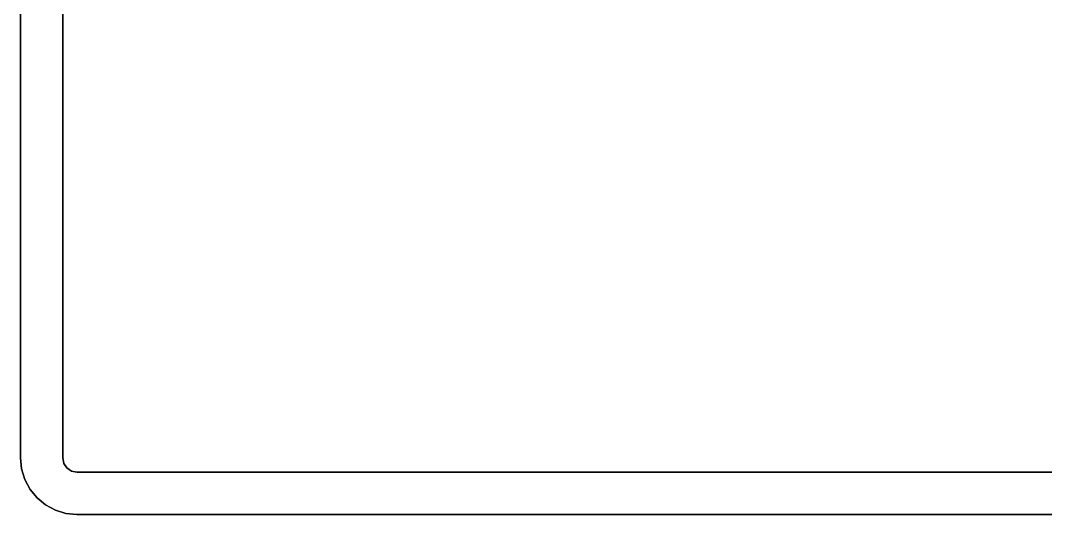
# Model space of a CAD drawing. Header units: metres. Extents: x 1.2 to 83.7, y 1.2 to 52.7.
# Drawn here: x 1.25 to 37.58, y 1.25 to 18.74 of the extents above; entities that cross this region are included whole.
import ezdxf

# ---------------------------------------------------------------- set-up
doc = ezdxf.new("R2010")
doc.units = ezdxf.units.M

msp = doc.modelspace()

# ---------------------------------------------------------------- linework, layer by layer
at = {"layer": 'Difference'}
for points, invisible_edges in [([(2.485, 52.598, 77), (2.86, 1.288, 77), (2.86, 52.712, 77)], 3), ([(2.86, 52.712, 77), (3.25, 1.25, 77), (3.25, 52.75, 77)], 3), ([(2.86, 52.712, 77), (2.86, 1.288, 77), (3.25, 1.25, 77)], 13), ([(3.25, 52.75, 77), (3.25, 1.25, 77), (6.458, 30.327, 77)], 15), ([(1.836, 1.836, 74), (1.836, 52.164, 74), (2.139, 52.413, 74)], 13), ([(1.836, 1.836, 74), (2.139, 52.413, 74), (2.139, 1.587, 74)], 3), ([(1.836, 52.164, 77), (2.139, 1.587, 77), (2.139, 52.413, 77)], 3), ([(2.139, 1.587, 74), (2.139, 52.413, 74), (2.485, 52.598, 74)], 13), ([(2.139, 1.587, 74), (2.485, 52.598, 74), (2.485, 1.402, 74)], 3), ([(2.139, 52.413, 77), (2.485, 1.402, 77), (2.485, 52.598, 77)], 3), ([(2.139, 52.413, 77), (2.139, 1.587, 77), (2.485, 1.402, 77)], 13), ([(2.485, 1.402, 74), (2.485, 52.598, 74), (2.75, 50.75, 74)], 15), ([(2.485, 52.598, 77), (2.485, 1.402, 77), (2.86, 1.288, 77)], 13), ([(1.587, 2.139, 74), (1.587, 51.861, 74), (1.836, 52.164, 74)], 13), ([(1.587, 2.139, 74), (1.836, 52.164, 74), (1.836, 1.836, 74)], 3), ([(1.587, 51.861, 77), (1.836, 1.836, 77), (1.836, 52.164, 77)], 3), ([(1.836, 52.164, 77), (1.836, 1.836, 77), (2.139, 1.587, 77)], 13), ([(1.402, 2.485, 74), (1.402, 51.515, 74), (1.587, 51.861, 74)], 13), ([(1.402, 2.485, 74), (1.587, 51.861, 74), (1.587, 2.139, 74)], 3), ([(1.402, 51.515, 77), (1.587, 2.139, 77), (1.587, 51.861, 77)], 3), ([(1.587, 51.861, 77), (1.587, 2.139, 77), (1.836, 1.836, 77)], 13), ([(1.288, 2.86, 74), (1.288, 51.14, 74), (1.402, 51.515, 74)], 13), ([(1.288, 2.86, 74), (1.402, 51.515, 74), (1.402, 2.485, 74)], 3), ([(1.288, 51.14, 77), (1.402, 2.485, 77), (1.402, 51.515, 77)], 3), ([(1.402, 51.515, 77), (1.402, 2.485, 77), (1.587, 2.139, 77)], 13), ([(3.25, 2.75, 76), (3.059, 51.212, 76), (3.152, 51.24, 76)], 13), ([(3.25, 2.75, 76), (3.152, 51.24, 76), (3.25, 51.25, 76)], 13), ([(3.25, 2.75, 76), (3.25, 51.25, 76), (4.208, 45.977, 76)], 15), ([(1.288, 51.14, 74), (1.25, 3.25, 74), (1.25, 50.75, 74)], 1), ([(1.25, 3.25, 74), (1.288, 51.14, 74), (1.288, 2.86, 74)], 3), ([(1.25, 50.75, 77), (1.288, 2.86, 77), (1.288, 51.14, 77)], 3), ([(1.288, 51.14, 77), (1.288, 2.86, 77), (1.402, 2.485, 77)], 13), ([(2.788, 3.059, 76), (2.76, 50.848, 76), (2.788, 50.941, 76)], 13), ([(2.896, 2.896, 76), (2.788, 50.941, 76), (2.834, 51.028, 76)], 13), ([(2.788, 3.059, 76), (2.788, 50.941, 76), (2.896, 2.896, 76)], 3), ([(2.896, 2.896, 76), (2.834, 51.028, 76), (2.896, 51.104, 76)], 13), ([(3.059, 2.788, 76), (2.896, 51.104, 76), (2.972, 51.166, 76)], 13), ([(2.896, 2.896, 76), (2.896, 51.104, 76), (3.059, 2.788, 76)], 3), ([(3.059, 2.788, 76), (2.972, 51.166, 76), (3.059, 51.212, 76)], 13), ([(3.059, 2.788, 76), (3.059, 51.212, 76), (3.25, 2.75, 76)], 3), ([(1.288, 2.86, 77), (1.25, 50.75, 77), (1.25, 3.25, 77)], 1), ([(1.25, 50.75, 77), (1.25, 3.25, 74), (1.25, 3.25, 77)], 1), ([(1.25, 3.25, 74), (1.25, 50.75, 77), (1.25, 50.75, 74)], 1), ([(2.485, 1.402, 74), (2.75, 50.75, 74), (2.75, 3.25, 74)], 13), ([(2.788, 3.059, 76), (2.75, 50.75, 76), (2.76, 50.848, 76)], 13), ([(2.75, 50.75, 76), (2.788, 3.059, 76), (2.75, 3.25, 76)], 1), ([(2.75, 3.25, 74), (2.75, 50.75, 76), (2.75, 3.25, 76)], 1), ([(2.75, 50.75, 76), (2.75, 3.25, 74), (2.75, 50.75, 74)], 1), ([(4.208, 21.477, 76), (3.25, 2.75, 76), (4.208, 45.977, 76)], 15), ([(6.458, 30.327, 77), (3.25, 1.25, 77), (81.75, 1.25, 77)], 13), ([(6.458, 30.327, 77), (81.75, 1.25, 77), (47.61, 20.304, 77)], 15), ([(3.25, 2.75, 76), (4.208, 21.477, 76), (81.75, 2.75, 76)], 3), ([(81.75, 2.75, 76), (4.208, 21.477, 76), (7, 21.477, 76)], 13), ([(81.75, 2.75, 76), (7, 21.477, 76), (30.5, 21.477, 76)], 13), ([(81.75, 2.75, 76), (30.5, 21.477, 76), (33.208, 21.477, 76)], 13), ([(81.75, 2.75, 76), (33.208, 21.477, 76), (46.36, 19.054, 76)], 15), ([(1.25, 3.25, 77), (1.288, 2.86, 74), (1.288, 2.86, 77)], 1), ([(1.288, 2.86, 74), (1.25, 3.25, 77), (1.25, 3.25, 74)], 1), ([(2.75, 3.25, 74), (2.86, 1.288, 74), (2.485, 1.402, 74)], 13), ([(2.86, 1.288, 74), (2.75, 3.25, 74), (2.788, 3.059, 74)], 13), ([(2.788, 3.059, 74), (2.75, 3.25, 76), (2.788, 3.059, 76)], 1), ([(2.75, 3.25, 76), (2.788, 3.059, 74), (2.75, 3.25, 74)], 1), ([(2.896, 2.896, 74), (2.788, 3.059, 76), (2.896, 2.896, 76)], 1), ([(2.788, 3.059, 76), (2.896, 2.896, 74), (2.788, 3.059, 74)], 1), ([(2.86, 1.288, 74), (2.788, 3.059, 74), (2.896, 2.896, 74)], 13), ([(1.288, 2.86, 77), (1.402, 2.485, 74), (1.402, 2.485, 77)], 1), ([(1.402, 2.485, 74), (1.288, 2.86, 77), (1.288, 2.86, 74)], 1), ([(2.86, 1.288, 74), (2.896, 2.896, 74), (3.25, 1.25, 74)], 3), ([(2.896, 2.896, 76), (3.059, 2.788, 74), (2.896, 2.896, 74)], 1), ([(3.059, 2.788, 74), (2.896, 2.896, 76), (3.059, 2.788, 76)], 1), ([(3.25, 1.25, 74), (2.896, 2.896, 74), (3.059, 2.788, 74)], 13), ([(3.25, 1.25, 74), (3.059, 2.788, 74), (3.25, 2.75, 74)], 13), ([(3.059, 2.788, 76), (3.25, 2.75, 74), (3.059, 2.788, 74)], 1), ([(3.25, 2.75, 74), (3.059, 2.788, 76), (3.25, 2.75, 76)], 1), ([(3.25, 1.25, 74), (3.25, 2.75, 74), (81.75, 1.25, 74)], 3), ([(81.75, 1.25, 74), (3.25, 2.75, 74), (81.75, 2.75, 74)], 13), ([(3.25, 2.75, 76), (81.75, 2.75, 74), (3.25, 2.75, 74)], 1), ([(81.75, 2.75, 74), (3.25, 2.75, 76), (81.75, 2.75, 76)], 1), ([(1.402, 2.485, 77), (1.587, 2.139, 74), (1.587, 2.139, 77)], 1), ([(1.587, 2.139, 74), (1.402, 2.485, 77), (1.402, 2.485, 74)], 1), ([(1.587, 2.139, 77), (1.836, 1.836, 74), (1.836, 1.836, 77)], 1), ([(1.836, 1.836, 74), (1.587, 2.139, 77), (1.587, 2.139, 74)], 1), ([(2.139, 1.587, 77), (1.836, 1.836, 74), (2.139, 1.587, 74)], 1), ([(1.836, 1.836, 74), (2.139, 1.587, 77), (1.836, 1.836, 77)], 1), ([(2.485, 1.402, 77), (2.139, 1.587, 74), (2.485, 1.402, 74)], 1), ([(2.139, 1.587, 74), (2.485, 1.402, 77), (2.139, 1.587, 77)], 1), ([(2.86, 1.288, 77), (2.485, 1.402, 74), (2.86, 1.288, 74)], 1), ([(2.485, 1.402, 74), (2.86, 1.288, 77), (2.485, 1.402, 77)], 1), ([(3.25, 1.25, 77), (2.86, 1.288, 74), (3.25, 1.25, 74)], 1), ([(2.86, 1.288, 74), (3.25, 1.25, 77), (2.86, 1.288, 77)], 1), ([(81.75, 1.25, 77), (3.25, 1.25, 74), (81.75, 1.25, 74)], 1), ([(3.25, 1.25, 74), (81.75, 1.25, 77), (3.25, 1.25, 77)], 1)]:
    msp.add_3dface(points, dxfattribs=dict(at, invisible_edges=invisible_edges))

doc.saveas('drawing.dxf')
